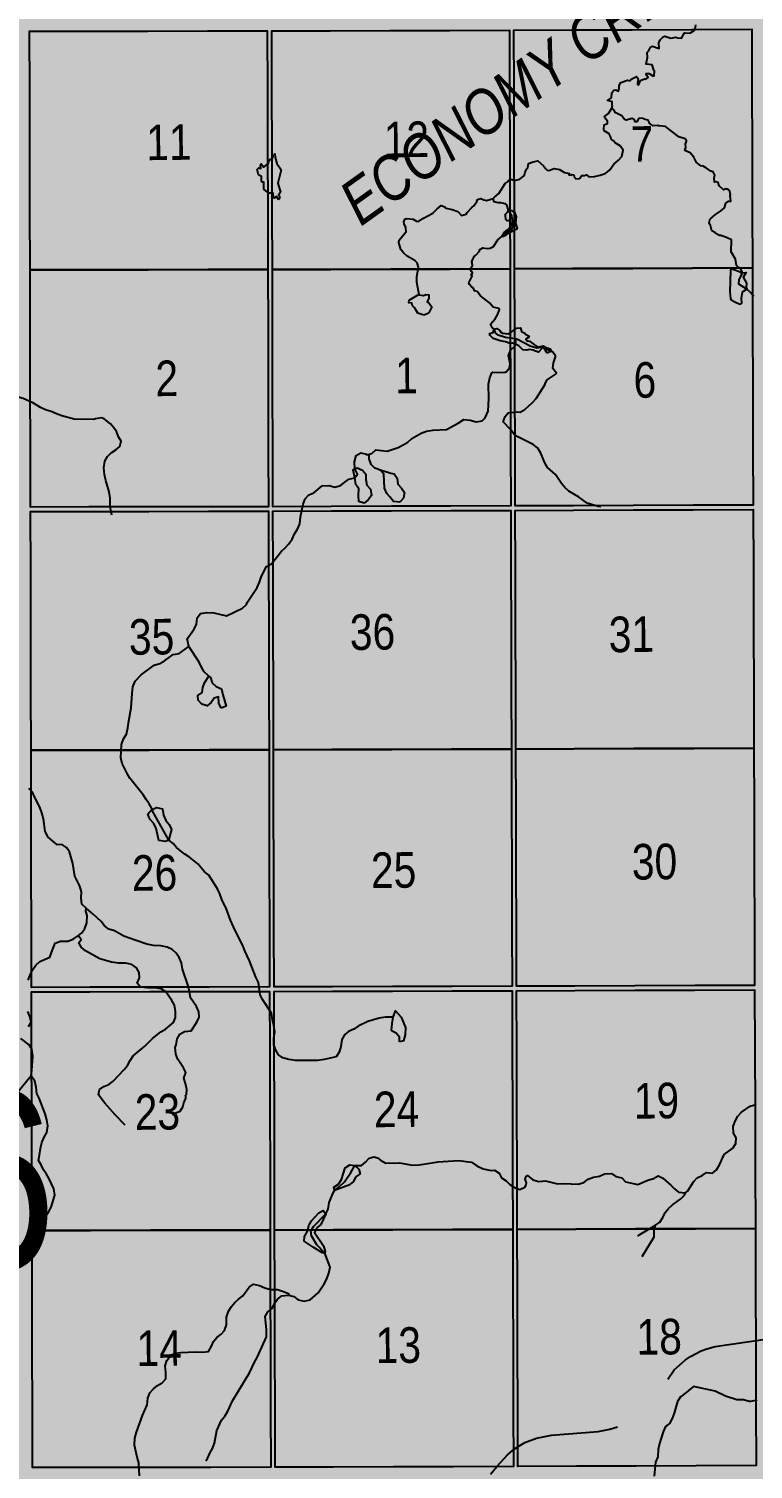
# Model space of a CAD drawing. Extents: x 405326 to 424052, y 6044755 to 6062236.
# Drawn here: x 417150.2 to 417312.6, y 6050906.2 to 6051229.2 of the extents above; entities that cross this region are included whole.
import ezdxf
from ezdxf.enums import TextEntityAlignment as Align

# ---------------------------------------------------------------- set-up
doc = ezdxf.new("R2010")
doc.units = 0
doc.header["$LTSCALE"] = 5
doc.linetypes.add('DASHED2', pattern=[9.525, 6.35, -3.175])
for name, color, linetype in [('Quarters', 8, 'Continuous'), ('RoadSeg', 57, 'DASHED2'), ('T-WATER', 160, 'Continuous'), ('T-WATER-T', 170, 'Continuous')]:
    doc.layers.add(name, color=color, linetype=linetype)
doc.layers.add('ROUTE-MAP-BACKGROUND-H', color=7, linetype='Continuous', true_color=0xf0ebff)
doc.styles.add('120', font='ARIALN.TTF', dxfattribs={"height": 13})
doc.styles.add('80LS', font='ARIALNI.TTF', dxfattribs={"height": 10})

msp = doc.modelspace()

# ---------------------------------------------------------------- hatches: boundary and pattern name
at = {"layer": 'ROUTE-MAP-BACKGROUND-H'}
h = msp.add_hatch(color=256, dxfattribs=at)
h.dxf.hatch_style = 1
h.paths.add_polyline_path([(417500.313, 6050470.993), (417499.828, 6050583.719), (417489.556, 6051448.866), (416064.545, 6051448.577), (416073.609, 6050477.938), (416071.924, 6050150.968), (416104.424, 6050150.804), (416615.018, 6050150.686), (416614.752, 6050098.449), (417501.84, 6050099.469), (417600.187, 6050099.469), (417600.187, 6050157.259), (417501.84, 6050157.777)])

# ---------------------------------------------------------------- linework, layer by layer
at = {"layer": 'Quarters', "flags": 128}
for points in [[(417203.819, 6051175.221), (417190.411, 6051175.2), (417177.003, 6051175.178), (417163.594, 6051175.157), (417150.52, 6051175.136), (417150.493, 6051188.514), (417150.466, 6051201.893), (417150.44, 6051215.272), (417150.413, 6051228.65), (417163.482, 6051228.671), (417176.886, 6051228.693), (417190.289, 6051228.716), (417203.692, 6051228.738), (417203.724, 6051215.358), (417203.756, 6051201.979), (417203.787, 6051188.6)], [(417258.116, 6051175.368), (417244.709, 6051175.332), (417231.302, 6051175.296), (417217.895, 6051175.259), (417204.822, 6051175.224), (417204.791, 6051188.603), (417204.759, 6051201.982), (417204.727, 6051215.361), (417204.696, 6051228.74), (417217.764, 6051228.773), (417231.166, 6051228.807), (417244.568, 6051228.841), (417257.971, 6051228.874), (417258.007, 6051215.498), (417258.043, 6051202.121), (417258.08, 6051188.745)], [(417312.419, 6051175.575), (417299.011, 6051175.524), (417285.602, 6051175.473), (417272.194, 6051175.422), (417259.12, 6051175.372), (417259.083, 6051188.748), (417259.047, 6051202.125), (417259.01, 6051215.502), (417258.974, 6051228.878), (417272.043, 6051228.929), (417285.447, 6051228.98), (417298.851, 6051229.032), (417312.254, 6051229.083), (417312.296, 6051215.706), (417312.337, 6051202.329), (417312.378, 6051188.952)], [(417203.819, 6051175.221), (417203.851, 6051161.842), (417203.883, 6051148.463), (417203.914, 6051135.084), (417203.945, 6051122.04), (417190.532, 6051122.019), (417177.119, 6051121.997), (417163.706, 6051121.976), (417150.626, 6051121.956), (417150.6, 6051135), (417150.573, 6051148.379), (417150.547, 6051161.757), (417150.52, 6051175.136), (417163.594, 6051175.157), (417177.003, 6051175.178), (417190.411, 6051175.2)], [(417258.116, 6051175.368), (417258.153, 6051161.991), (417258.19, 6051148.615), (417258.226, 6051135.238), (417258.262, 6051122.196), (417244.85, 6051122.157), (417231.438, 6051122.119), (417218.026, 6051122.08), (417204.949, 6051122.043), (417204.918, 6051135.087), (417204.886, 6051148.466), (417204.854, 6051161.845), (417204.822, 6051175.224), (417217.895, 6051175.259), (417231.302, 6051175.296), (417244.709, 6051175.332)], [(417312.419, 6051175.575), (417312.461, 6051162.198), (417312.502, 6051148.821), (417312.544, 6051135.444), (417312.584, 6051122.401), (417299.171, 6051122.351), (417285.757, 6051122.3), (417272.344, 6051122.249), (417259.265, 6051122.2), (417259.23, 6051135.242), (417259.193, 6051148.619), (417259.156, 6051161.995), (417259.12, 6051175.372), (417272.194, 6051175.422), (417285.602, 6051175.473), (417299.011, 6051175.524)], [(417204.075, 6051067.525), (417190.657, 6051067.504), (417177.239, 6051067.482), (417163.82, 6051067.461), (417150.736, 6051067.441), (417150.709, 6051080.819), (417150.682, 6051094.197), (417150.655, 6051107.575), (417150.628, 6051120.953), (417163.708, 6051120.973), (417177.121, 6051120.994), (417190.535, 6051121.015), (417203.948, 6051121.036), (417203.98, 6051107.659), (417204.011, 6051094.281), (417204.043, 6051080.903)], [(417258.411, 6051067.681), (417244.995, 6051067.642), (417231.578, 6051067.604), (417218.161, 6051067.565), (417205.079, 6051067.528), (417205.047, 6051080.906), (417205.015, 6051094.284), (417204.983, 6051107.661), (417204.951, 6051121.039), (417218.029, 6051121.077), (417231.441, 6051121.116), (417244.853, 6051121.154), (417258.265, 6051121.193), (417258.301, 6051107.815), (417258.338, 6051094.437), (417258.375, 6051081.059)], [(417312.753, 6051067.886), (417299.335, 6051067.835), (417285.917, 6051067.785), (417272.498, 6051067.734), (417259.415, 6051067.684), (417259.378, 6051081.062), (417259.341, 6051094.44), (417259.305, 6051107.819), (417259.268, 6051121.197), (417272.347, 6051121.246), (417285.76, 6051121.297), (417299.174, 6051121.347), (417312.587, 6051121.398), (417312.629, 6051108.02), (417312.67, 6051094.642), (417312.711, 6051081.264)], [(417204.075, 6051067.525), (417204.107, 6051054.147), (417204.139, 6051040.769), (417204.171, 6051027.392), (417204.202, 6051014.348), (417190.779, 6051014.327), (417177.356, 6051014.306), (417163.932, 6051014.285), (417150.843, 6051014.264), (417150.817, 6051027.307), (417150.79, 6051040.685), (417150.763, 6051054.063), (417150.736, 6051067.441), (417163.82, 6051067.461), (417177.239, 6051067.482), (417190.657, 6051067.504)], [(417258.411, 6051067.681), (417258.448, 6051054.303), (417258.485, 6051040.925), (417258.522, 6051027.547), (417258.558, 6051014.504), (417245.136, 6051014.466), (417231.714, 6051014.427), (417218.293, 6051014.389), (417205.205, 6051014.351), (417205.174, 6051027.394), (417205.142, 6051040.772), (417205.11, 6051054.15), (417205.079, 6051067.528), (417218.161, 6051067.565), (417231.578, 6051067.604), (417244.995, 6051067.642)], [(417312.753, 6051067.886), (417312.795, 6051054.509), (417312.836, 6051041.131), (417312.878, 6051027.753), (417312.919, 6051014.71), (417299.496, 6051014.659), (417286.073, 6051014.608), (417272.65, 6051014.557), (417259.561, 6051014.508), (417259.525, 6051027.551), (417259.488, 6051040.929), (417259.451, 6051054.307), (417259.415, 6051067.684), (417272.498, 6051067.734), (417285.917, 6051067.785), (417299.335, 6051067.835)], [(417204.332, 6050959.834), (417190.904, 6050959.813), (417177.476, 6050959.792), (417164.047, 6050959.77), (417150.953, 6050959.75), (417150.926, 6050973.128), (417150.899, 6050986.505), (417150.872, 6050999.883), (417150.845, 6051013.261), (417163.934, 6051013.281), (417177.358, 6051013.302), (417190.781, 6051013.324), (417204.204, 6051013.345), (417204.236, 6050999.967), (417204.268, 6050986.59), (417204.3, 6050973.212)], [(417258.708, 6050959.99), (417245.281, 6050959.951), (417231.855, 6050959.913), (417218.428, 6050959.875), (417205.335, 6050959.837), (417205.303, 6050973.215), (417205.271, 6050986.593), (417205.24, 6050999.97), (417205.208, 6051013.348), (417218.295, 6051013.385), (417231.717, 6051013.424), (417245.139, 6051013.462), (417258.561, 6051013.501), (417258.597, 6051000.123), (417258.634, 6050986.745), (417258.671, 6050973.368)], [(417313.09, 6050960.197), (417299.662, 6050960.146), (417286.234, 6050960.094), (417272.805, 6050960.043), (417259.712, 6050959.994), (417259.675, 6050973.371), (417259.638, 6050986.749), (417259.601, 6051000.127), (417259.564, 6051013.504), (417272.653, 6051013.554), (417286.076, 6051013.605), (417299.499, 6051013.656), (417312.922, 6051013.707), (417312.964, 6051000.329), (417313.006, 6050986.952), (417313.048, 6050973.574)], [(417204.332, 6050959.834), (417204.364, 6050946.457), (417204.396, 6050933.079), (417204.428, 6050919.701), (417204.459, 6050906.658), (417191.026, 6050906.637), (417177.593, 6050906.615), (417164.16, 6050906.594), (417151.061, 6050906.573), (417151.034, 6050919.616), (417151.007, 6050932.994), (417150.98, 6050946.372), (417150.953, 6050959.75), (417164.047, 6050959.77), (417177.476, 6050959.792), (417190.904, 6050959.813)], [(417258.708, 6050959.99), (417258.745, 6050946.612), (417258.782, 6050933.234), (417258.819, 6050919.857), (417258.856, 6050906.814), (417245.424, 6050906.775), (417231.992, 6050906.737), (417218.56, 6050906.699), (417205.462, 6050906.661), (417205.431, 6050919.704), (417205.399, 6050933.082), (417205.367, 6050946.46), (417205.335, 6050959.837), (417218.428, 6050959.875), (417231.855, 6050959.913), (417245.281, 6050959.951)], [(417313.09, 6050960.197), (417313.132, 6050946.819), (417313.174, 6050933.441), (417313.216, 6050920.064), (417313.257, 6050907.021), (417299.824, 6050906.97), (417286.391, 6050906.918), (417272.958, 6050906.867), (417259.859, 6050906.817), (417259.823, 6050919.86), (417259.786, 6050933.238), (417259.749, 6050946.616), (417259.712, 6050959.994), (417272.805, 6050960.043), (417286.234, 6050960.094), (417299.662, 6050960.146)]]:
    msp.add_lwpolyline(points, close=True, dxfattribs=at)
at = {"layer": 'RoadSeg', "flags": 128}
msp.add_lwpolyline([(416877.217, 6050897.094), (416881.68, 6050900.017), (416884.383, 6050901.206), (416885.903, 6050901.672), (416888.158, 6050902.052), (416908.552, 6050902.121), (416916.767, 6050902.296), (416981.845, 6050902.42), (417022.15, 6050901.882), (417023.417, 6050901.743), (417045.045, 6050901.672), (417085.851, 6050901.045), (417115.513, 6050898.716), (417145.061, 6050897.084), (417152.052, 6050896.9), (417214.084, 6050896.326), (417237.41, 6050896.225), (417240.668, 6050896.361), (417241.928, 6050896.554), (417244.309, 6050897.237), (417247.634, 6050898.905), (417249.597, 6050900.478), (417251.42, 6050902.346), (417255.183, 6050906.919), (417257.491, 6050909.463), (417259.093, 6050910.762), (417261.426, 6050912.176), (417264, 6050913.162), (417267.378, 6050913.866), (417277.809, 6050914.688), (417280.46, 6050915.177), (417283.005, 6050915.996), (417285.867, 6050917.522), (417287.437, 6050918.786), (417289.649, 6050921.129), (417294.916, 6050928.495), (417297.397, 6050930.71), (417298.512, 6050931.5), (417300.914, 6050932.748), (417302.202, 6050933.209), (417304.087, 6050933.714), (417321.036, 6050936.205), (417323.693, 6050936.462), (417328.389, 6050936.262), (417338.366, 6050934.912), (417341.666, 6050934.616), (417346.184, 6050934.945), (417348.701, 6050935.498), (417353.757, 6050937.103), (417406.447, 6050954.929), (417408.103, 6050955.297), (417411.856, 6050955.61)], dxfattribs=at)
at = {"layer": 'T-WATER'}
for p, q in [((417280.934, 6051211.42), (417281.025, 6051211.887)), ((417181.644, 6051047.275), (417177.793, 6051054.048))]:
    msp.add_line(p, q, dxfattribs=at)
at = {"layer": 'T-WATER', "flags": 128}
for points in [[(417284.97, 6051217.548), (417285.273, 6051217.896), (417286.427, 6051218.487), (417286.89, 6051217.884), (417286.706, 6051217.679), (417286.695, 6051216.709), (417286.912, 6051216.543), (417287.354, 6051217.566), (417288.223, 6051217.967), (417288.565, 6051217.914), (417289.086, 6051218.305), (417288.757, 6051218.661), (417288.568, 6051219.18), (417289.256, 6051219.156), (417290.083, 6051218.659), (417290.408, 6051218.662), (417290.453, 6051219.786), (417290.341, 6051219.931), (417289.953, 6051221.109), (417288.606, 6051221.271), (417288.568, 6051221.34), (417288.904, 6051222.757), (417288.865, 6051223.897), (417289.105, 6051224.156), (417289.58, 6051225.051), (417290.033, 6051225.264), (417291.511, 6051224.762), (417291.424, 6051226.03), (417291.769, 6051226.745), (417292.443, 6051227.409), (417292.753, 6051227.535), (417294.12, 6051227.059), (417295.287, 6051227.323), (417295.611, 6051227.156), (417296.496, 6051227.111), (417297.176, 6051228.259), (417298.218, 6051228.209), (417298.57, 6051228.281), (417299.374, 6051228.8), (417299.568, 6051229.119), (417299.742, 6051230.117)], [(417281.025, 6051211.887), (417281.02, 6051212.145), (417281.007, 6051212.85), (417279.962, 6051213.096), (417280.821, 6051213.733), (417280.911, 6051214.852), (417281.377, 6051215.451), (417281.775, 6051215.47), (417282.421, 6051215.215), (417282.589, 6051215.838), (417282.578, 6051216.488), (417282.921, 6051217.166), (417284.418, 6051217.685), (417284.97, 6051217.548)], [(417254.335, 6051191.134), (417254.598, 6051191.473), (417255.565, 6051192.259), (417256.142, 6051193.116), (417256.985, 6051194.535), (417257.66, 6051194.977), (417257.821, 6051195.253), (417258.269, 6051195.443), (417259.076, 6051195.208), (417260.318, 6051195.466), (417261.139, 6051196.176), (417261.3, 6051196.431), (417261.448, 6051197.054), (417261.767, 6051197.724), (417262.111, 6051198.04), (417262.225, 6051199.021), (417263.296, 6051199.344), (417264.319, 6051199.582), (417265.628, 6051198.457), (417266.053, 6051197.863), (417266.449, 6051197.524), (417266.82, 6051197.411), (417267.976, 6051197.889), (417269.155, 6051197.616), (417270.31, 6051196.949), (417271.396, 6051196.776), (417271.281, 6051196.464), (417271.832, 6051196.401), (417271.936, 6051196.56), (417272.356, 6051196.419), (417272.579, 6051195.841), (417272.816, 6051195.585), (417273.69, 6051195.606), (417274.184, 6051196.323), (417274.673, 6051196.306), (417275.198, 6051196.48), (417275.755, 6051195.991), (417277.016, 6051196.109), (417278.266, 6051196.399), (417279.38, 6051196.766), (417279.85, 6051197.011), (417280.434, 6051197.606), (417281.38, 6051198.835), (417282.402, 6051199.74), (417283.13, 6051200.528), (417283.428, 6051202.002), (417282.789, 6051202.926), (417281.691, 6051203.617), (417281.278, 6051204.064), (417280.733, 6051204.41), (417280.595, 6051205.022), (417280.277, 6051205.668), (417279.182, 6051206.297), (417279.139, 6051206.631), (417279.223, 6051207.639), (417279.947, 6051207.986), (417279.924, 6051208.464), (417279.34, 6051209.195), (417279.281, 6051209.562), (417280.133, 6051210.22), (417280.934, 6051211.42)], [(417310.184, 6051174.481), (417309.835, 6051175.391), (417309.139, 6051175.782), (417308.852, 6051176.138), (417308.611, 6051177.514), (417307.683, 6051179.186), (417307.711, 6051181.846), (417306.606, 6051182.378), (417305.334, 6051182.829), (417305.018, 6051182.833), (417304.228, 6051183.267), (417304.132, 6051183.429), (417303.311, 6051183.901), (417303.048, 6051185.095), (417302.704, 6051185.524), (417302.893, 6051186.413), (417303.182, 6051186.763), (417304.127, 6051187.568), (417305.275, 6051188.298), (417306.198, 6051189.074), (417306.475, 6051190.132), (417307.029, 6051190.541), (417307.59, 6051190.576), (417307.414, 6051191.815), (417307.493, 6051192.028), (417307.315, 6051192.9), (417306.975, 6051193.134), (417306.517, 6051193.304), (417305.946, 6051193.083), (417304.969, 6051193.946), (417304.746, 6051194.756), (417304.223, 6051194.892), (417303.946, 6051194.824), (417303.847, 6051195.81), (417303.965, 6051196.368), (417303.654, 6051197.116), (417303.114, 6051197.259), (417302.155, 6051197.937), (417301.35, 6051198.415), (417300.864, 6051198.468), (417299.875, 6051199.183), (417299.257, 6051200.389), (417298.444, 6051201.349), (417297.259, 6051201.921), (417297.483, 6051202.541), (417297.404, 6051203.291), (417297.641, 6051203.966), (417297.535, 6051204.355), (417297.345, 6051204.533), (417295.957, 6051204.949), (417292.929, 6051207.272), (417291.455, 6051207.401), (417291.274, 6051207.487), (417290.155, 6051207.436), (417289.302, 6051208.001), (417289.327, 6051208.136), (417289.059, 6051208.735), (417288.418, 6051208.845), (417287.869, 6051209.114), (417287.041, 6051209.121), (417286.855, 6051208.983), (417286.507, 6051208.342), (417286.176, 6051208.347), (417285.964, 6051208.766), (417285.433, 6051209.089), (417284.151, 6051208.733), (417283.746, 6051208.885), (417283.165, 6051209.675), (417282.383, 6051210.045), (417282.136, 6051210.269), (417281.747, 6051210.369), (417281.39, 6051211.016), (417280.934, 6051211.42)], [(417237.696, 6051169.573), (417237.17, 6051172.393), (417237.175, 6051173.683), (417237.591, 6051175.744), (417237.294, 6051176.728), (417236.783, 6051177.272), (417235.012, 6051178.217), (417234.251, 6051178.935), (417233.618, 6051179.742), (417233.178, 6051181.266), (417233.245, 6051181.766), (417234.552, 6051183.429), (417234.795, 6051183.628), (417234.734, 6051184.626), (417234.385, 6051185.453), (417234.284, 6051185.884), (417234.537, 6051186.537), (417234.98, 6051186.68), (417236.366, 6051186.529), (417237.109, 6051186.056), (417237.578, 6051185.948), (417238.577, 6051186.689), (417240.763, 6051187.837), (417241.7, 6051188.77), (417242.649, 6051189.541), (417243.498, 6051189.242), (417243.69, 6051189.006), (417245.11, 6051188.704), (417246.397, 6051188.225), (417247.209, 6051187.351), (417248.245, 6051187.648), (417248.457, 6051188.033), (417249.572, 6051189.22), (417249.968, 6051189.473), (417250.654, 6051190.457), (417250.775, 6051190.895), (417251.546, 6051191.167), (417252.211, 6051190.812), (417252.834, 6051190.718), (417254.335, 6051191.134)], [(417257.737, 6051188.512), (417257.362, 6051189.739), (417257.107, 6051189.95), (417256.015, 6051190.194), (417255.463, 6051190.194), (417254.526, 6051190.387), (417254.335, 6051191.134)], [(417256.265, 6051182.653), (417257.726, 6051183.817), (417258.516, 6051184.255), (417258.792, 6051185.102), (417258.493, 6051187.284), (417257.737, 6051188.512)], [(417254.51, 6051161.826), (417254.068, 6051162.22), (417253.704, 6051162.95), (417254.779, 6051164.14), (417255.356, 6051165.191), (417255.752, 6051166.259), (417255.574, 6051166.482), (417254.328, 6051166.748), (417253.496, 6051167.722), (417251.438, 6051169.296), (417250.711, 6051170.257), (417250.159, 6051170.456), (417249.933, 6051171.006), (417249.516, 6051171.277), (417249.004, 6051171.866), (417248.872, 6051172.214), (417249.604, 6051173.755), (417249.407, 6051174.08), (417249.671, 6051174.309), (417249.603, 6051174.705), (417249.331, 6051174.941), (417249.205, 6051175.447), (417249.653, 6051176.154), (417249.567, 6051176.963), (417249.689, 6051177.382), (417250.15, 6051178.188), (417250.43, 6051178.41), (417251.245, 6051179.343), (417251.214, 6051179.634), (417251.999, 6051180.05), (417253.002, 6051179.915), (417253.658, 6051180.002), (417254.399, 6051180.356), (417255.358, 6051181.855), (417256.265, 6051182.653)], [(417311.136, 6051170.838), (417309.387, 6051171.918), (417309.45, 6051172.929), (417310.184, 6051174.481)], [(417312.74, 6051169.184), (417312.003, 6051170.04), (417311.136, 6051170.838)], [(417259.222, 6051159.708), (417257.07, 6051159.999), (417255.418, 6051160.468), (417254.859, 6051161.046), (417254.51, 6051161.826)], [(417267.368, 6051156.808), (417266.385, 6051157.293), (417265.615, 6051157.866), (417265.321, 6051157.86), (417264.987, 6051157.726), (417264.064, 6051157.581), (417262.624, 6051158.013), (417259.772, 6051159.551), (417259.222, 6051159.708)], [(417259.312, 6051158.491), (417259.403, 6051159.122), (417259.222, 6051159.708)], [(417167.111, 6051141.774), (417166.554, 6051141.948), (417165.183, 6051141.759), (417164.74, 6051141.6), (417160.421, 6051141.689), (417157.67, 6051142.38), (417156.44, 6051142.846), (417155.28, 6051143.402), (417153.959, 6051143.793), (417152.853, 6051144.296), (417151.312, 6051145.214), (417148.989, 6051146.297), (417145.005, 6051147.433), (417143.58, 6051147.756), (417142.316, 6051148.211), (417140.038, 6051149.342), (417138.107, 6051150.768), (417136.057, 6051152.061), (417135.106, 6051152.797), (417134.399, 6051153.756), (417134.35, 6051155.076), (417133.631, 6051156.699), (417132.665, 6051157.636), (417131.942, 6051157.957)], [(417226.508, 6051133.822), (417227.099, 6051133.997), (417227.999, 6051134.756), (417230.55, 6051134.487), (417233.037, 6051135.336), (417234.161, 6051135.889), (417235.201, 6051136.538), (417236.082, 6051137.308), (417238.194, 6051138.504), (417239.35, 6051139.007), (417240.767, 6051139.199), (417243.872, 6051139.357), (417246.453, 6051140.792), (417247.702, 6051141.566), (417249.136, 6051141.464), (417250.493, 6051141.039), (417251.881, 6051141.291), (417252.529, 6051141.972), (417253.16, 6051143.466), (417253.373, 6051146.323), (417253.281, 6051149.478), (417253.551, 6051150.919), (417254.033, 6051152.089), (417254.266, 6051152.193), (417255.581, 6051152.133), (417257.01, 6051152.172), (417257.192, 6051152.257), (417257.938, 6051153.184), (417258.132, 6051154.103), (417257.775, 6051155.91), (417258.281, 6051157.185), (417259.134, 6051158.007), (417259.312, 6051158.491)], [(417266.043, 6051149.824), (417266.418, 6051150.503), (417268.466, 6051151.813), (417268.47, 6051151.957), (417267.652, 6051153.012), (417267.847, 6051154.3), (417268.288, 6051155.636), (417268.269, 6051155.839), (417267.703, 6051156.697), (417267.368, 6051156.808)], [(417259.657, 6051143.339), (417260.396, 6051143.249), (417261.386, 6051143.824), (417263.151, 6051145.411), (417263.949, 6051146.3), (417265.861, 6051149.327), (417266.043, 6051149.824)], [(417169.887, 6051138.904), (417169.309, 6051139.689), (417168.546, 6051140.592), (417167.111, 6051141.774)], [(417278.462, 6051122.026), (417277.871, 6051122.076), (417275.367, 6051122.818), (417273.447, 6051124.27), (417271.29, 6051125.532), (417270.408, 6051126.321), (417269.637, 6051127.244), (417268.297, 6051129.248), (417266.515, 6051130.813), (417265.91, 6051131.858), (417264.895, 6051134.191), (417264.255, 6051135.256), (417263.265, 6051135.975), (417259.841, 6051137.679), (417258.909, 6051138.395), (417258.205, 6051139.371), (417256.584, 6051141.087), (417257.01, 6051142.295), (417257.704, 6051143.087), (417259.657, 6051143.339)], [(417168.854, 6051120.128), (417168.613, 6051121.132), (417168.44, 6051122.597), (417168.491, 6051123.977), (417168.243, 6051125.376), (417167.474, 6051127.916), (417167.169, 6051129.253), (417167.044, 6051130.733), (417167.244, 6051132.247), (417167.857, 6051133.31), (417168.686, 6051134.141), (417169.712, 6051134.78), (417170.671, 6051135.499), (417170.908, 6051136.705), (417170.36, 6051137.73), (417169.887, 6051138.904)], [(417223.329, 6051130.508), (417223.238, 6051132.117), (417223.585, 6051133.491), (417224.616, 6051134.104), (417225.952, 6051133.808), (417225.955, 6051133.659), (417226.508, 6051133.822)], [(417228.696, 6051130.405), (417227.809, 6051130.671), (417226.976, 6051131.517), (417226.537, 6051132.738), (417226.508, 6051133.822)], [(417223.311, 6051128.48), (417223.883, 6051129.355), (417223.329, 6051130.508)], [(417186.087, 6051090.659), (417185.756, 6051092.377), (417187.239, 6051094.507), (417187.828, 6051095.619), (417188.003, 6051097.143), (417188.692, 6051098.107), (417190.1, 6051098.321), (417191.736, 6051098.241), (417194.515, 6051097.548), (417198.151, 6051099.296), (417199.041, 6051100.072), (417199.207, 6051100.525), (417201.443, 6051103.923), (417201.97, 6051105.1), (417202.363, 6051106.439), (417203.536, 6051108.65), (417204.604, 6051109.211), (417206.836, 6051112.055), (417207.72, 6051112.847), (417208.537, 6051113.742), (417209.254, 6051114.764), (417209.817, 6051115.926), (417210.451, 6051117.002), (417210.957, 6051118.182), (417211.141, 6051119.747), (417211.696, 6051122.583), (417212.207, 6051123.813), (417213.019, 6051124.673), (417214.148, 6051125.177), (417215.983, 6051126.707), (417217.537, 6051126.792), (417218.844, 6051126.382), (417220.112, 6051126.758), (417221.981, 6051128.183), (417223.311, 6051128.48)], [(417177.793, 6051054.048), (417177.81, 6051054.389), (417177.193, 6051055.443), (417176.506, 6051056.388), (417175.891, 6051057.448), (417172.905, 6051061.175), (417172.275, 6051062.194), (417171.182, 6051064.447), (417170.823, 6051065.698), (417171.013, 6051068.708), (417171.481, 6051069.958), (417172.114, 6051071.032), (417172.447, 6051072.447), (417172.629, 6051074.012), (417173.178, 6051076.911), (417173.373, 6051080.128), (417173.534, 6051081.654), (417174.038, 6051082.885), (417175.426, 6051084.323), (417178.305, 6051086.5), (417179.585, 6051086.884), (417180.621, 6051087.488), (417182.559, 6051088.884), (417183.938, 6051089.107), (417186.087, 6051090.659)], [(417190.6, 6051084.055), (417189.568, 6051085.021), (417188.95, 6051086.044), (417188.451, 6051087.188), (417186.087, 6051090.659)], [(417163.063, 6051031.983), (417162.132, 6051032.904), (417161.938, 6051034.257), (417162.017, 6051035.691), (417161.65, 6051036.959), (417160.565, 6051039.191), (417160.12, 6051042.052), (417159.372, 6051044.635), (417158.704, 6051045.624), (417157.8, 6051046.234), (417156.496, 6051046.301), (417154.573, 6051047.961), (417153.895, 6051049.212), (417153.499, 6051052.067), (417153.172, 6051053.42), (417152.72, 6051054.629), (417151.55, 6051056.839), (417151.092, 6051058.045), (417150.216, 6051058.816)], [(417231.885, 6051007.551), (417230.16, 6051007.588), (417228.787, 6051007.357), (417226.207, 6051006.635), (417224.019, 6051005.596), (417223.077, 6051004.865), (417221.906, 6051004.365), (417220.98, 6051003.645), (417220.364, 6051002.544), (417220.191, 6051001.015), (417219.773, 6050999.732), (417219.108, 6050998.715), (417216.467, 6050998.05), (417214.986, 6050997.862), (417210.042, 6050997.868), (417208.536, 6050998.107), (417207.182, 6050998.451), (417206.189, 6050999.12), (417205.596, 6051000.168), (417205.178, 6051001.383), (417205.128, 6051002.802), (417205.374, 6051004.274), (417205.174, 6051005.686), (417204.848, 6051006.998), (417204.647, 6051008.461), (417202.636, 6051011.526), (417202.108, 6051012.623), (417201.678, 6051015.384), (417201.093, 6051016.519), (417199.716, 6051020.194), (417198.638, 6051022.446), (417198.169, 6051023.672), (417196.475, 6051027.014), (417195.422, 6051029.315), (417194.579, 6051031.774), (417193.479, 6051033.987), (417193.027, 6051035.23), (417192.497, 6051036.357), (417190.559, 6051039.421), (417189.648, 6051040.181), (417188.095, 6051041.928), (417186.223, 6051043.476), (417185.169, 6051044.135), (417184.222, 6051044.861), (417183.354, 6051045.659), (417182.595, 6051046.549), (417181.644, 6051047.275)], [(417161.396, 6051025.892), (417162.091, 6051026.509), (417162.818, 6051027.458), (417163.263, 6051028.698), (417163.318, 6051030.351), (417162.989, 6051031.332), (417163.063, 6051031.983)], [(417182.494, 6050985.607), (417182.948, 6050986.088), (417184.18, 6050986.505), (417184.783, 6050987.455), (417184.97, 6050988.39), (417185.464, 6050989.434), (417185.458, 6050989.744), (417185.348, 6050990.051), (417185.55, 6050990.262), (417185.674, 6050991.352), (417185.371, 6050992.683), (417184.959, 6050993.903), (417185.403, 6050995.157), (417184.873, 6050996.223), (417183.583, 6050998.223), (417183.199, 6050999.392), (417183.05, 6051000.797), (417183.269, 6051001.342), (417183.449, 6051002.718), (417184.112, 6051003.74), (417185.16, 6051004.333), (417186.652, 6051004.487), (417187.89, 6051006.487), (417188.418, 6051007.573), (417188.314, 6051008.798), (417187.837, 6051009.975), (417186.45, 6051011.905), (417186.276, 6051013.332), (417185.934, 6051014.642), (417184.708, 6051018.354), (417184.43, 6051019.731), (417183.966, 6051020.976), (417183.253, 6051021.931), (417182.356, 6051022.739), (417181.222, 6051023.262), (417179.804, 6051023.553), (417178.205, 6051023.675), (417176.72, 6051023.953), (417174.092, 6051024.823), (417171.559, 6051025.777), (417169.435, 6051026.941), (417168.15, 6051027.339), (417167.196, 6051028.063), (417166.434, 6051029.012), (417164.656, 6051030.658), (417163.063, 6051031.983)], [(417150.083, 6051015.88), (417150.52, 6051017.104), (417151.107, 6051018.26), (417151.841, 6051019.253), (417152.692, 6051020.031), (417154.929, 6051021.048), (417155.527, 6051022.698), (417156.148, 6051024.194), (417157.342, 6051024.652), (417158.994, 6051024.59), (417160.172, 6051025.054), (417161.137, 6051025.715), (417161.257, 6051025.797), (417161.396, 6051025.892)], [(417171.853, 6050983.347), (417169.578, 6050985.686), (417167.249, 6050988.329), (417165.829, 6050990.156), (417166.057, 6050991.329), (417167.046, 6050992.001), (417168.199, 6050992.488), (417169.119, 6050993.243), (417171.599, 6050995.858), (417172.377, 6050996.764), (417172.927, 6050997.874), (417173.6, 6050998.879), (417176.275, 6051001.113), (417177.974, 6051002.808), (417179.859, 6051004.256), (417180.872, 6051004.856), (417182.669, 6051006.38), (417183.132, 6051007.537), (417183.136, 6051008.932), (417182.866, 6051010.246), (417182.312, 6051011.296), (417180.922, 6051013.259), (417179.89, 6051013.936), (417178.402, 6051014.141), (417176.757, 6051014.176), (417175.25, 6051014.334), (417174.494, 6051015.226), (417175.012, 6051016.383), (417174.979, 6051017.608), (417174.343, 6051018.665), (417173.359, 6051019.357), (417171.985, 6051019.666), (417170.34, 6051019.721), (417168.747, 6051019.888), (417166.184, 6051020.638), (417162.957, 6051022.477), (417162.033, 6051023.175), (417161.474, 6051024.259), (417161.966, 6051024.979), (417161.556, 6051025.563), (417161.396, 6051025.892)], [(417150.13, 6051005.414), (417150.786, 6051006.469), (417150.48, 6051007.742), (417150.007, 6051008.867)], [(417150.786, 6050994.502), (417150.919, 6050995.611), (417151.098, 6050998.863), (417150.946, 6051000.371), (417150.345, 6051001.351), (417148.465, 6051002.827)], [(417147.514, 6050990.551), (417150.786, 6050994.502)], [(417149.801, 6050956.893), (417151.273, 6050958.713), (417152.539, 6050960.831), (417154.675, 6050963.848), (417155.25, 6050964.963), (417156.044, 6050967.654), (417155.846, 6050969.065), (417154.819, 6050971.314), (417154.207, 6050972.38), (417153.531, 6050973.347), (417152.991, 6050974.471), (417152.389, 6050975.437), (417152.662, 6050976.645), (417152.824, 6050978.111), (417153.156, 6050979.485), (417153.677, 6050980.648), (417154.27, 6050981.717), (417154.498, 6050983.209), (417154.236, 6050984.583), (417153.882, 6050985.897), (417152.539, 6050989.438), (417152.026, 6050990.501), (417151.888, 6050991.916), (417151.559, 6050993.217), (417150.91, 6050994.172), (417150.786, 6050994.502)], [(417297.434, 6050968.193), (417297.92, 6050968.613), (417299.208, 6050970.692), (417300.04, 6050971.553), (417301.124, 6050972.1), (417302.126, 6050972.747), (417303.468, 6050972.632), (417304.393, 6050973.377), (417305.025, 6050974.46), (417306.07, 6050976.814), (417308.018, 6050978.216), (417308.692, 6050979.252), (417308.743, 6050980.557), (417308.169, 6050981.592), (417308.11, 6050983.047), (417308.552, 6050984.297), (417309.149, 6050985.389), (417309.963, 6050986.252), (417311.9, 6050987.592), (417313.154, 6050987.967)], [(417223.294, 6050974.304), (417224.834, 6050974.31), (417225.681, 6050975.103), (417226.532, 6050975.948), (417227.578, 6050976.286), (417228.383, 6050976.051), (417229.063, 6050975.524), (417230.231, 6050974.856), (417233.302, 6050974.907), (417236.199, 6050974.361), (417237.726, 6050974.451), (417241.96, 6050975.174), (417246.527, 6050975.462), (417249.488, 6050975.056), (417250.685, 6050974.213), (417252.046, 6050973.569), (417253.832, 6050973.203), (417254.599, 6050973.267), (417255.625, 6050972.584), (417256.199, 6050971.519), (417257.251, 6050970.912), (417258.064, 6050970.046), (417259.083, 6050969.355), (417260.305, 6050968.926), (417261.422, 6050969.464), (417261.638, 6050969.81), (417261.748, 6050970.451), (417261.52, 6050971.288), (417261.677, 6050971.838), (417261.983, 6050972.062), (417263.225, 6050971.107), (417264.573, 6050970.759), (417266.013, 6050970.895), (417268.719, 6050970.188), (417270.263, 6050970.263), (417273.392, 6050970.156), (417274.661, 6050970.511), (417275.599, 6050971.23), (417276.775, 6050971.699), (417278.148, 6050971.912), (417279.251, 6050972.456), (417280.801, 6050972.507), (417281.819, 6050971.848), (417283.161, 6050971.543), (417283.937, 6050970.649), (417286.717, 6050970.023), (417289, 6050971.009), (417290.256, 6050971.384), (417291.262, 6050972.02), (417292.34, 6050971.505), (417294.15, 6050969.931), (417294.941, 6050969.09), (417295.839, 6050968.342), (417297.434, 6050968.193)], [(417218.784, 6050968.683), (417219.893, 6050969.643), (417220.965, 6050970.675), (417222.394, 6050972.726), (417223.294, 6050974.304)], [(417216.777, 6050963.464), (417217.344, 6050964.566), (417217.574, 6050965.991), (417218.559, 6050968.346), (417218.784, 6050968.683)], [(417290.695, 6050960.959), (417291.687, 6050961.604), (417292.321, 6050962.645), (417292.866, 6050963.792), (417293.618, 6050964.693), (417294.483, 6050965.487), (417296.385, 6050966.844), (417297.193, 6050967.703), (417297.434, 6050968.193)], [(417216.61, 6050954.693), (417214.786, 6050956.532), (417213.565, 6050958.568), (417213.457, 6050959.659), (417214.109, 6050960.683), (417216.777, 6050963.464)], [(417286.709, 6050958.449), (417287.175, 6050958.854), (417290.695, 6050960.959)], [(417287.724, 6050953.899), (417290.419, 6050958.34), (417290.407, 6050959.736), (417290.695, 6050960.959)], [(417208.758, 6050945.141), (417209.603, 6050944.931), (417210.614, 6050944.235), (417211.985, 6050943.893), (417213.321, 6050944.195), (417215.067, 6050945.777), (417216.453, 6050947.759), (417217.029, 6050948.902), (417217.506, 6050950.146), (417217.806, 6050951.506), (417216.61, 6050954.693)], [(417175.059, 6050904.723), (417174.878, 6050907.656), (417174.516, 6050908.897), (417173.951, 6050911.587), (417173.987, 6050913.155), (417174.355, 6050914.502), (417175.688, 6050918.282), (417176.736, 6050920.619), (417176.93, 6050922.145), (417177.381, 6050923.36), (417178.158, 6050924.246), (417179.08, 6050925.009), (417180.146, 6050925.615), (417180.956, 6050926.465), (417180.97, 6050927.923), (417180.781, 6050929.372), (417181.195, 6050930.615), (417181.895, 6050931.605), (417182.951, 6050932.208), (417184.401, 6050932.399), (417187.532, 6050932.516), (417189.173, 6050932.474), (417190.475, 6050932.646), (417191.106, 6050933.691), (417191.653, 6050934.851), (417192.381, 6050935.79), (417193.313, 6050936.508), (417194.114, 6050937.326), (417194.506, 6050938.624), (417194.574, 6050940.329), (417194.98, 6050941.636), (417195.629, 6050942.676), (417196.398, 6050943.567), (417197.263, 6050944.363), (417198.238, 6050945.063), (417199.596, 6050947.053), (417200.594, 6050947.68), (417201.951, 6050947.414), (417203.121, 6050946.868), (417204.439, 6050946.495), (417205.987, 6050946.509), (417207.283, 6050946.097), (417208.458, 6050945.593), (417208.758, 6050945.141)], [(417189.934, 6050908.08), (417190.306, 6050908.648), (417190.823, 6050909.826), (417191.431, 6050910.832), (417191.863, 6050912.047), (417192.351, 6050914.931), (417193.441, 6050917.204), (417194.203, 6050918.118), (417194.812, 6050919.225), (417195.893, 6050921.517), (417197.156, 6050923.678), (417199.732, 6050927.819), (417200.792, 6050930.2), (417201.389, 6050931.258), (417203.503, 6050935.925), (417203.525, 6050937.554), (417203.219, 6050940.438), (417203.803, 6050941.542), (417204.78, 6050942.226), (417205.324, 6050943.381), (417206.005, 6050944.353), (417206.956, 6050945.062), (417208.34, 6050945.245), (417208.758, 6050945.141)], [(417313.426, 6050921.703), (417312.001, 6050921.41), (417311.669, 6050921.408), (417310.456, 6050921.741), (417308.958, 6050921.788), (417306.374, 6050922.582), (417304.076, 6050923.688), (417299.177, 6050924.785), (417296.857, 6050922.85), (417296.271, 6050922.477), (417295.65, 6050921.418), (417294.914, 6050918.797), (417294.43, 6050917.603), (417293.848, 6050916.466), (417292.908, 6050915.78), (417292.413, 6050914.593), (417291.601, 6050912.008), (417291.307, 6050910.615), (417291.196, 6050908.984), (417290.667, 6050907.801), (417290.381, 6050904.667)]]:
    msp.add_lwpolyline(points, dxfattribs=at)
for points in [[(417206.221, 6051190.815), (417205.839, 6051191.567), (417205.191, 6051191.191), (417205.095, 6051191.343), (417205.039, 6051192.339), (417204.747, 6051192.343), (417203.987, 6051192.353), (417203.743, 6051192.544), (417202.899, 6051193.208), (417202.916, 6051194.802), (417202.474, 6051194.814), (417202.408, 6051195.066), (417202.409, 6051196.102), (417201.71, 6051196.43), (417201.421, 6051197.645), (417201.821, 6051198.038), (417202.229, 6051197.868), (417202.186, 6051198.653), (417202.337, 6051198.899), (417202.943, 6051198.175), (417203.524, 6051198.7), (417203.728, 6051198.806), (417203.916, 6051198.904), (417204.104, 6051199.659), (417204.297, 6051199.958), (417204.512, 6051199.877), (417204.729, 6051200.137), (417204.982, 6051200.44), (417205.009, 6051200.802), (417205.374, 6051201.16), (417205.444, 6051200.301), (417205.802, 6051199.009), (417206.798, 6051197.541), (417206.026, 6051194.56), (417206.613, 6051192.598), (417206.23, 6051191.908), (417206.416, 6051191.656), (417206.418, 6051191.152), (417206.221, 6051190.815)], [(417256.657, 6051182.593), (417256.265, 6051182.653), (417256.891, 6051183.643), (417257.297, 6051184.058), (417257.901, 6051184.353), (417258.056, 6051184.656), (417258.393, 6051185.311), (417258.387, 6051185.557), (417258.053, 6051185.922), (417257.788, 6051186.211), (417257.428, 6051186.124), (417257.114, 6051186.465), (417257.07, 6051187.416), (417256.996, 6051187.548), (417257.583, 6051188.176), (417257.737, 6051188.512), (417258.046, 6051188.479), (417258.415, 6051188.441), (417258.734, 6051188.192), (417259.051, 6051188.12), (417259.131, 6051188.101), (417259.442, 6051187.029), (417259.313, 6051185.592), (417259.656, 6051184.379), (417259.613, 6051184.294), (417259.062, 6051184.034), (417258.698, 6051183.862), (417258.502, 6051183.66), (417258.059, 6051183.554), (417257.963, 6051183.531), (417257.349, 6051183.145), (417257.2, 6051182.888), (417256.657, 6051182.593)], [(417309.633, 6051167.375), (417308.445, 6051167.881), (417307.673, 6051168.361), (417307.556, 6051168.719), (417307.422, 6051170.239), (417307.593, 6051174.915), (417307.687, 6051175.41), (417309.663, 6051174.729), (417309.742, 6051174.563), (417310.184, 6051174.481), (417311.002, 6051174.533), (417310.383, 6051173.466), (417311.081, 6051172.153), (417311.006, 6051171.168), (417311.136, 6051170.838), (417310.14, 6051170.174), (417309.914, 6051168.702), (417309.962, 6051167.697), (417309.633, 6051167.375)], [(417238.759, 6051165.004), (417237.46, 6051165.402), (417236.756, 6051166.565), (417236.239, 6051167.097), (417236.063, 6051167.647), (417235.376, 6051167.758), (417235.48, 6051168.37), (417237.365, 6051169.499), (417237.696, 6051169.573), (417238.725, 6051169.405), (417239.228, 6051169.598), (417239.882, 6051169.547), (417239.869, 6051168.81), (417239.496, 6051167.95), (417239.855, 6051167.816), (417240.568, 6051166.834), (417239.952, 6051165.642), (417239.556, 6051165.262), (417238.759, 6051165.004)], [(417266.406, 6051156.49), (417265.674, 6051157.709), (417265.285, 6051157.612), (417264.453, 6051156.69), (417263.582, 6051156.961), (417263.271, 6051157.151), (417262.438, 6051157.28), (417261.861, 6051157.122), (417260.993, 6051157.237), (417260.102, 6051158.096), (417259.312, 6051158.491), (417259.131, 6051158.536), (417258.582, 6051158.672), (417258.161, 6051158.594), (417258.127, 6051158.607), (417257.054, 6051159.031), (417255.882, 6051159.194), (417254.31, 6051159.728), (417253.639, 6051160.41), (417253.524, 6051160.855), (417254.312, 6051161.114), (417254.51, 6051161.826), (417255.141, 6051162), (417255.807, 6051161.547), (417256.046, 6051161.157), (417256.422, 6051160.98), (417257.731, 6051160.773), (417258.121, 6051161.042), (417258.547, 6051161.336), (417259, 6051161.765), (417259.122, 6051161.828), (417259.577, 6051162.059), (417260.429, 6051162.153), (417260.668, 6051161.309), (417261.4, 6051160.917), (417261.537, 6051160.725), (417262.368, 6051160.268), (417262.258, 6051160.003), (417261.609, 6051159.599), (417261.911, 6051159.23), (417262.441, 6051159.128), (417264.096, 6051157.993), (417264.583, 6051157.919), (417265.516, 6051158.121), (417265.837, 6051157.849), (417267.074, 6051157.432), (417267.368, 6051156.808), (417267.037, 6051156.758), (417266.406, 6051156.49)], [(417225.377, 6051122.815), (417224.204, 6051123.213), (417224.111, 6051124.585), (417224.203, 6051126.078), (417223.505, 6051127.051), (417223.311, 6051128.48), (417222.897, 6051130.278), (417223.329, 6051130.508), (417223.833, 6051130.777), (417224.995, 6051130.225), (417225.793, 6051129.334), (417225.742, 6051128.14), (417225.987, 6051126.847), (417226.798, 6051125.987), (417227.021, 6051124.547), (417226.319, 6051123.557), (417225.377, 6051122.815)], [(417233.421, 6051123.088), (417231.96, 6051123.197), (417231.404, 6051123.93), (417231.241, 6051124.145), (417230.443, 6051125.02), (417229.985, 6051126.217), (417229.816, 6051129.298), (417229.053, 6051130.209), (417228.696, 6051130.405), (417230.724, 6051129.758), (417231.389, 6051129.588), (417232.09, 6051129.409), (417232.803, 6051128.461), (417232.95, 6051127.108), (417233.756, 6051126.225), (417234.405, 6051125.215), (417234.251, 6051123.939), (417233.421, 6051123.088)], [(417193.336, 6051076.863), (417192.846, 6051077.985), (417192.713, 6051079.402), (417191.814, 6051079.128), (417191.124, 6051078.103), (417190.19, 6051077.368), (417188.995, 6051077.772), (417188.167, 6051078.634), (417188.143, 6051079.709), (417189.115, 6051080.397), (417189.241, 6051081.513), (417189.629, 6051082.577), (417190.6, 6051084.055), (417190.941, 6051083.74), (417191.355, 6051082.512), (417192.253, 6051081.741), (417193.436, 6051081.214), (417193.704, 6051079.824), (417194.476, 6051077.321), (417193.336, 6051076.863)], [(417180.838, 6051046.972), (417179.38, 6051047.166), (417178.793, 6051049.911), (417178.225, 6051051.004), (417177.43, 6051051.92), (417177.237, 6051052.37), (417176.928, 6051053.091), (417177.235, 6051053.452), (417177.706, 6051054.005), (417177.793, 6051054.048), (417178.832, 6051054.556), (417180.204, 6051054.27), (417180.454, 6051052.864), (417180.923, 6051051.688), (417181.674, 6051050.75), (417182.251, 6051049.655), (417181.871, 6051048.306), (417181.644, 6051047.275), (417180.838, 6051046.972)], [(417233.337, 6051002.049), (417233.354, 6051003.115), (417232.581, 6051003.965), (417231.705, 6051004.464), (417231.502, 6051004.579), (417231.701, 6051006.123), (417231.885, 6051007.551), (417232.422, 6051008.964), (417233.676, 6051007.602), (417234.653, 6051005.271), (417234.606, 6051003.592), (417234.184, 6051002.278), (417233.337, 6051002.049)], [(417218.784, 6050968.683), (417218.588, 6050969.493), (417219.626, 6050970.145), (417220.317, 6050971.18), (417221.175, 6050973.777), (417222.177, 6050974.435), (417223.294, 6050974.304), (417224.179, 6050973.491), (417224.479, 6050972.478), (417223.52, 6050971.742), (417222.916, 6050970.627), (417221.988, 6050969.896), (417218.784, 6050968.683)], [(417216.61, 6050954.693), (417216.078, 6050954.733), (417213.967, 6050956.008), (417211.923, 6050957.368), (417212.034, 6050958.391), (417212.646, 6050959.48), (417212.741, 6050959.882), (417212.972, 6050960.857), (417213.63, 6050961.886), (417215.207, 6050963.703), (417216.211, 6050964.218), (417216.777, 6050963.464), (417215.682, 6050961.099), (417214.753, 6050960.339), (417214.53, 6050959.887), (417214.239, 6050959.3), (417216.301, 6050956.328), (417216.673, 6050955.054), (417216.61, 6050954.693)]]:
    msp.add_lwpolyline(points, close=True, dxfattribs=at)

# ---------------------------------------------------------------- texts
at = {"layer": 'RoadSeg', "style": '120'}
for s, height, rotation, p in [('12', 7.9742, 0.67212, (417229.829, 6051200.345)), ('11', 7.9742, 0.67212, (417176.608, 6051199.721)), ('7', 7.974, 0.67212, (417285.167, 6051199.351)), ('2', 7.974, 0.67212, (417178.65, 6051146.804)), ('1', 7.974, 0.67212, (417232.395, 6051147.435)), ('6', 7.974, 0.67212, (417285.816, 6051146.45)), ('35', 7.9742, 0.67212, (417172.718, 6051088.827)), ('36', 7.9742, 0.67212, (417222.235, 6051089.901)), ('31', 7.9742, 0.67212, (417280.256, 6051089.39)), ('30', 7.9742, 0.67212, (417285.444, 6051038.41)), ('26', 7.9742, 0.67212, (417173.389, 6051035.894)), ('25', 7.9742, 0.67212, (417226.968, 6051036.523)), ('67-3-6', 39.871, 1.17937, (417024.711, 6050948.64)), ('19', 7.9742, 0.67212, (417285.871, 6050984.813)), ('23', 7.9742, 0.67212, (417174.018, 6050982.299)), ('24', 7.9742, 0.67212, (417227.619, 6050982.886)), ('18', 7.9742, 0.67212, (417286.492, 6050931.88)), ('14', 7.9742, 0.67212, (417174.421, 6050929.321)), ('13', 7.9742, 0.67212, (417228.01, 6050929.992))]:
    msp.add_text(s, height=height, rotation=rotation, dxfattribs=at).set_placement(p)
at = {"layer": 'T-WATER-T', "style": '80LS'}
msp.add_text('ECONOMY CREEK', height=9.97442, rotation=35.53972, dxfattribs=at).set_placement((417265.965, 6051214.285), align=Align.CENTER)

doc.saveas('drawing.dxf')
